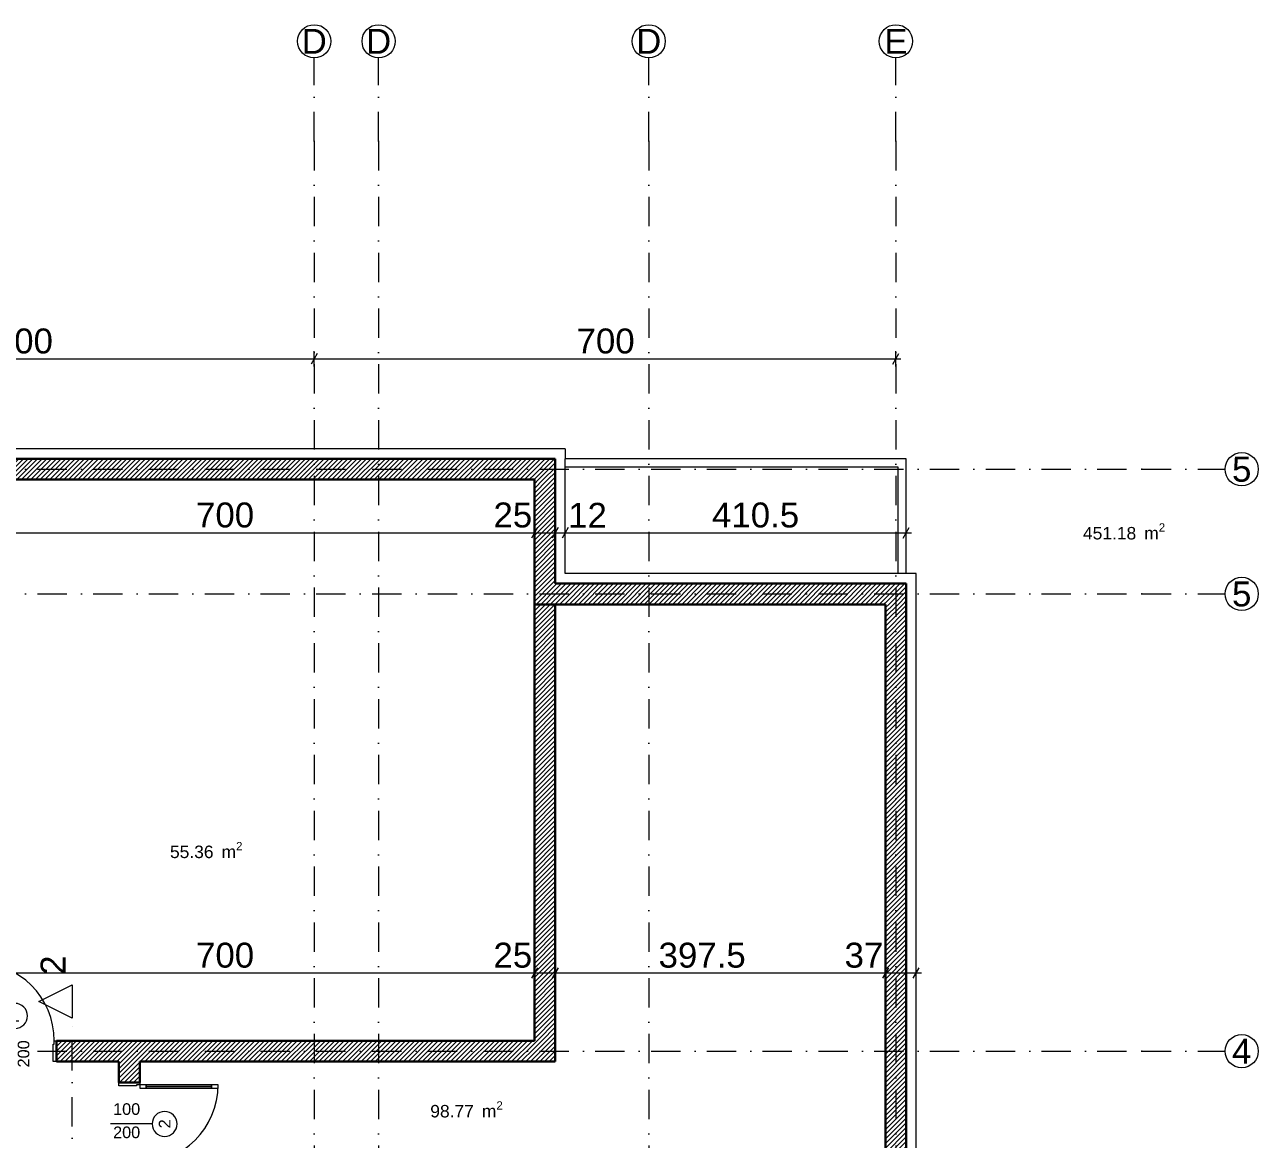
# Model space of a CAD drawing. Header units: centimetres. Extents: x -2083 to 1540, y -695 to 1912.
# Drawn here: x 56 to 1540, y 571 to 1912 of the extents above; entities that cross this region are included whole.
import ezdxf
from ezdxf.enums import TextEntityAlignment as Align

# ---------------------------------------------------------------- set-up
doc = ezdxf.new("R2010")
doc.units = ezdxf.units.CM
doc.header["$MEASUREMENT"] = 0
doc.linetypes.add('Dot & Dashed', pattern=[67.027776, 35.277777, -17.638888, 0, -14.111111])
for name, color, linetype in [('2D Drafting - General', 7, 'Continuous'), ('Archicad Door Markers', 7, 'Continuous'), ('Archicad Doors', 7, 'Continuous'), ('Archicad Zone Stamps', 7, 'Continuous'), ('fill', 7, 'Continuous'), ('оси', 7, 'Continuous'), ('площи', 7, 'Continuous'), ('размери', 7, 'Continuous'), ('разрези', 7, 'Continuous'), ('стени', 7, 'Continuous')]:
    doc.layers.add(name, color=color, linetype=linetype)
doc.styles.add('GENERATED_STYLE_1', font='arial.ttf')
doc.dimstyles.new('GENERATED_STYLE__1', dxfattribs={"dimtxt": 15, "dimasz": 9.5, "dimexe": 0.18, "dimexo": 0.0625, "dimgap": 0, "dimtad": 1, "dimzin": 0, "dimdsep": 46, "dimtxsty": 'GENERATED_STYLE_1', "dimblk": 'ARROWHEAD_2', "dimblk1": 'ARROWHEAD_2', "dimblk2": 'ARROWHEAD_2', "dimcen": 0.09, "dimse1": 1, "dimse2": 1, "dimclrd": 151, "dimclre": 151, "dimclrt": 7, "dimazin": 0, "dimtfac": 1, "dimtdec": 4, "dimtmove": 0, "dimatfit": 3, "dimfxl": 0, "dimtolj": 1, "dimtzin": 0, "dimarcsym": 0})
doc.dimstyles.new('GENERATED_STYLE__4', dxfattribs={"dimtxt": 30, "dimasz": 9.5, "dimexe": 0.18, "dimexo": 0.0625, "dimgap": 0, "dimtad": 1, "dimtih": 1, "dimtoh": 1, "dimzin": 0, "dimdsep": 46, "dimtxsty": 'GENERATED_STYLE_1', "dimblk": 'ARROWHEAD_2', "dimblk1": 'ARROWHEAD_2', "dimblk2": 'ARROWHEAD_2', "dimcen": 0.09, "dimse1": 1, "dimse2": 1, "dimclrd": 151, "dimclre": 151, "dimclrt": 7, "dimazin": 0, "dimtfac": 1, "dimtdec": 4, "dimtmove": 0, "dimatfit": 3, "dimfxl": 0, "dimtolj": 1, "dimtzin": 0, "dimarcsym": 0})
pattern_1 = [(45, (0, 0), (-2.828427, 2.828427), [])]

# ---------------------------------------------------------------- blocks, each defined once
blk = doc.blocks.new('квадратура_3_1', base_point=(1378.7, 1303.7))
at = {"layer": 'Archicad Zone Stamps', "color": 150, "lineweight": 13, "insert": (1378.7, 1311.8), "char_height": 15, "attachment_point": 2, "style": 'GENERATED_STYLE_1'}
blk.add_mtext('\\A1;{\\pqc;\\pt0,50;\\fArial|b0|i0|c204|p0;\\W1.000000;451.18\\fArial|b0|i0|c204|p0;\\W1.000000;\\A1{\\H.66x;\\S^  ;}\\fArial|b0|i0|c204|p0;\\W1.000000; m\\fArial|b0|i0|c204|p0;\\W1.000000;\\A1{\\H.66x;\\S2^  ;}}', dxfattribs=at)
blk = doc.blocks.new('квадратура_4_4', base_point=(274.3, 920.4))
at = {"layer": 'Archicad Zone Stamps', "color": 150, "lineweight": 13, "insert": (274.3, 928.5), "char_height": 15, "attachment_point": 2, "style": 'GENERATED_STYLE_1'}
blk.add_mtext('\\A1;{\\pqc;\\pt0,50;\\fArial|b0|i0|c204|p0;\\W1.000000;55.36\\fArial|b0|i0|c204|p0;\\W1.000000;\\A1{\\H.66x;\\S^  ;}\\fArial|b0|i0|c204|p0;\\W1.000000; m\\fArial|b0|i0|c204|p0;\\W1.000000;\\A1{\\H.66x;\\S2^  ;}}', dxfattribs=at)
blk = doc.blocks.new('квадратура_5_5', base_point=(587.5, 608.3))
at = {"layer": 'Archicad Zone Stamps', "color": 150, "lineweight": 13, "insert": (587.5, 616.5), "char_height": 15, "attachment_point": 2, "style": 'GENERATED_STYLE_1'}
blk.add_mtext('\\A1;{\\pqc;\\pt0,50;\\fArial|b0|i0|c204|p0;\\W1.000000;98.77\\fArial|b0|i0|c204|p0;\\W1.000000;\\A1{\\H.66x;\\S^  ;}\\fArial|b0|i0|c204|p0;\\W1.000000; m\\fArial|b0|i0|c204|p0;\\W1.000000;\\A1{\\H.66x;\\S2^  ;}}', dxfattribs=at)
blk = doc.blocks.new('D Marker 27[8]', base_point=(44.2, 689.3))
at = {"layer": 'Archicad Door Markers', "color": 7, "linetype": 'Continuous', "lineweight": 5}
blk.add_line((44.2, 704.3), (44.2, 654.3), dxfattribs=at)
at = {"layer": 'Archicad Door Markers', "color": 7, "linetype": 'Continuous', "lineweight": 5, "flags": 128}
blk.add_lwpolyline([(59.2, 719.3, 1), (29.2, 719.3, 1)], format="xyb", close=True, dxfattribs=at)
at = {"layer": 'Archicad Door Markers', "color": 7, "lineweight": 5, "insert": (38.9, 712.3), "char_height": 14, "attachment_point": 7, "style": 'GENERATED_STYLE_1'}
blk.add_mtext('\\A1;{\\pql;\\pt0;\\fArial|b0|i0|c204|p0;\\W1.000000;1\\fArial|b0|i0|c204|p0;\\W1.000000;\\fArial|b0|i0|c204|p0;\\W1.000000;\\fArial|b0|i0|c204|p0;\\W1.000000;}', dxfattribs=at)
at = {"layer": 'Archicad Door Markers', "color": 7, "lineweight": 5, "char_height": 14, "attachment_point": 7, "rotation": 90, "style": 'GENERATED_STYLE_1'}
for s, insert in [('\\A1;{\\pql;\\pt0;\\fArial|b0|i0|c204|p0;\\W1.000000;100\\fArial|b0|i0|c204|p0;\\W1.000000;\\A1{\\H.66x;\\S^  ;}\\fArial|b0|i0|c204|p0;\\W1.000000;\\fArial|b0|i0|c204|p0;\\W1.000000;}', (37.5, 657.3)), ('\\A1;{\\pql;\\pt0;\\fArial|b0|i0|c204|p0;\\W1.000000;200\\fArial|b0|i0|c204|p0;\\W1.000000;\\A1{\\H.66x;\\S^  ;}\\fArial|b0|i0|c204|p0;\\W1.000000;\\fArial|b0|i0|c204|p0;\\W1.000000;}', (65.5, 657.3))]:
    blk.add_mtext(s, dxfattribs=dict(at, insert=insert))
blk = doc.blocks.new('Door 27[8]')
at = {"layer": 'Archicad Doors', "color": 30, "linetype": 'Continuous', "lineweight": 5}
for p, q in [((-3, 783.7), (-3, 775.7)), ((1, 783.7), (-3, 783.7)), ((-3, 775.7), (1, 775.7)), ((-1, 775.7), (-1, 697.3)), ((1, 775.7), (1, 783.7)), ((-5.8, 664.3), (-5.8, 689.3)), ((-5.8, 689.3), (-3, 689.3)), ((1, 697.3), (-3, 697.3)), ((-3, 697.3), (-3, 689.3)), ((-3, 689.3), (-3, 685.3)), ((-3, 689.3), (1, 689.3)), ((-3, 685.3), (-1.8, 685.3)), ((-1.8, 685.3), (-1.8, 664.3)), ((1, 689.3), (1, 697.3)), ((90.2, 664.3), (90.2, 685.3)), ((90.2, 685.3), (91.4, 685.3)), ((91.4, 685.3), (91.4, 689.3)), ((91.4, 689.3), (94.2, 689.3)), ((94.2, 689.3), (94.2, 664.3)), ((-1.8, 664.3), (-5.8, 664.3)), ((94.2, 664.3), (90.2, 664.3))]:
    blk.add_line(p, q, dxfattribs=at)
at = {"layer": 'Archicad Doors', "color": 7, "linetype": 'Continuous', "lineweight": 30}
for p, q in [((-5.8, 664.3), (-5.8, 689.3)), ((-5.8, 664.3), (-5.8, 689.3)), ((94.2, 664.3), (94.2, 689.3)), ((94.2, 664.3), (94.2, 689.3))]:
    blk.add_line(p, q, dxfattribs=at)
at = {"layer": 'Archicad Doors', "color": 30, "linetype": 'Continuous', "lineweight": 5, "flags": 128}
for points in [[(-3, 775.7), (-3, 697.3), (-1, 697.3), (-1, 775.7)], [(-1, 775.7), (-1, 697.3), (1, 697.3), (1, 775.7)]]:
    blk.add_lwpolyline(points, close=True, dxfattribs=at)
at = {"layer": 'Archicad Doors', "color": 7, "linetype": 'Continuous', "lineweight": 5}
blk.add_arc((-3, 689.3), 94.4, 0, 90, dxfattribs=at)
at = {"layer": 'Archicad Door Markers', "color": 7, "lineweight": 5}
blk.add_blockref('D Marker 27[8]', (44.2, 689.3), dxfattribs=at)
blk = doc.blocks.new('D Marker 27[10]', base_point=(194.2, 589.3))
at = {"layer": 'Archicad Door Markers', "color": 7, "linetype": 'Continuous', "lineweight": 5}
blk.add_line((209.2, 589.3), (159.2, 589.3), dxfattribs=at)
at = {"layer": 'Archicad Door Markers', "color": 7, "linetype": 'Continuous', "lineweight": 5, "flags": 128}
blk.add_lwpolyline([(224.2, 574.3, 1), (224.2, 604.3, 1)], format="xyb", close=True, dxfattribs=at)
at = {"layer": 'Archicad Door Markers', "color": 7, "lineweight": 5, "char_height": 14, "attachment_point": 7, "style": 'GENERATED_STYLE_1'}
for s, insert in [('\\A1;{\\pql;\\pt0;\\fArial|b0|i0|c204|p0;\\W1.000000;100\\fArial|b0|i0|c204|p0;\\W1.000000;\\A1{\\H.66x;\\S^  ;}\\fArial|b0|i0|c204|p0;\\W1.000000;\\fArial|b0|i0|c204|p0;\\W1.000000;}', (162.2, 596.1)), ('\\A1;{\\pql;\\pt0;\\fArial|b0|i0|c204|p0;\\W1.000000;200\\fArial|b0|i0|c204|p0;\\W1.000000;\\A1{\\H.66x;\\S^  ;}\\fArial|b0|i0|c204|p0;\\W1.000000;\\fArial|b0|i0|c204|p0;\\W1.000000;}', (162.2, 568.1))]:
    blk.add_mtext(s, dxfattribs=dict(at, insert=insert))
at = {"layer": 'Archicad Door Markers', "color": 7, "lineweight": 5, "insert": (231.2, 584), "char_height": 14, "attachment_point": 7, "rotation": 90, "style": 'GENERATED_STYLE_1'}
blk.add_mtext('\\A1;{\\pql;\\pt0;\\fArial|b0|i0|c204|p0;\\W1.000000;2\\fArial|b0|i0|c204|p0;\\W1.000000;\\fArial|b0|i0|c204|p0;\\W1.000000;\\fArial|b0|i0|c204|p0;\\W1.000000;}', dxfattribs=at)
blk = doc.blocks.new('Door 27[10]')
at = {"layer": 'Archicad Doors', "color": 30, "linetype": 'Continuous', "lineweight": 5}
for p, q in [((169.2, 639.3), (194.2, 639.3)), ((169.2, 635.3), (169.2, 639.3)), ((194.2, 639.3), (194.2, 636.5)), ((190.2, 635.3), (169.2, 635.3)), ((194.2, 636.5), (190.2, 636.5)), ((190.2, 636.5), (190.2, 635.3)), ((202.2, 636.5), (194.2, 636.5)), ((194.2, 636.5), (194.2, 632.5)), ((194.2, 632.5), (202.2, 632.5)), ((202.2, 632.5), (202.2, 636.5)), ((280.6, 634.5), (202.2, 634.5)), ((288.6, 636.5), (280.6, 636.5)), ((280.6, 636.5), (280.6, 632.5)), ((280.6, 632.5), (288.6, 632.5)), ((288.6, 632.5), (288.6, 636.5)), ((169.2, 543.3), (190.2, 543.3)), ((169.2, 539.3), (169.2, 543.3)), ((194.2, 539.3), (169.2, 539.3)), ((190.2, 543.3), (190.2, 542.1)), ((190.2, 542.1), (194.2, 542.1)), ((194.2, 542.1), (194.2, 539.3))]:
    blk.add_line(p, q, dxfattribs=at)
at = {"layer": 'Archicad Doors', "color": 7, "linetype": 'Continuous', "lineweight": 30}
for p, q in [((169.2, 639.3), (194.2, 639.3)), ((169.2, 639.3), (194.2, 639.3)), ((169.2, 539.3), (194.2, 539.3)), ((169.2, 539.3), (194.2, 539.3))]:
    blk.add_line(p, q, dxfattribs=at)
at = {"layer": 'Archicad Doors', "color": 30, "linetype": 'Continuous', "lineweight": 5, "flags": 128}
for points in [[(280.6, 636.5), (202.2, 636.5), (202.2, 634.5), (280.6, 634.5)], [(280.6, 634.5), (202.2, 634.5), (202.2, 632.5), (280.6, 632.5)]]:
    blk.add_lwpolyline(points, close=True, dxfattribs=at)
at = {"layer": 'Archicad Doors', "color": 7, "linetype": 'Continuous', "lineweight": 5}
blk.add_arc((194.2, 636.5), 94.4, 270, 0, dxfattribs=at)
at = {"layer": 'Archicad Door Markers', "color": 7, "lineweight": 5}
blk.add_blockref('D Marker 27[10]', (194.2, 589.3), dxfattribs=at)
blk = doc.blocks.new('Standard grid marker[13]', base_point=(481.7, 1871.6))
at = {"layer": 'оси', "color": 102, "linetype": 'Dot & Dashed', "lineweight": 15}
for p, q in [((481.7, 1771.6), (481.7, 1871.6)), ((481.7, 1771.6), (481.7, -447.8)), ((481.7, -447.8), (481.7, -547.8))]:
    blk.add_line(p, q, dxfattribs=at)
at = {"layer": 'оси', "color": 7, "linetype": 'Continuous', "lineweight": 5}
for centre in [(481.7, 1891.6), (481.7, -567.8)]:
    blk.add_circle(centre, 20, dxfattribs=at)
at = {"layer": 'оси', "color": 102, "linetype": 'Dot & Dashed', "lineweight": 15}
for p in [(481.7, 1771.6), (481.7, 1771.6), (481.7, -447.8), (481.7, -447.8)]:
    blk.add_point(p, dxfattribs=at)
at = {"layer": 'оси', "color": 7, "lineweight": 30, "style": 'GENERATED_STYLE_1'}
for tag, p in [('AC_MarkerText_1_0', (481.7, 1906.6)), ('AC_MarkerText_1_1', (481.7, -552.8))]:
    blk.add_attdef(tag, text='', height=30, rotation=360, dxfattribs=at).set_placement(p, align=Align.TOP_CENTER)
blk = doc.blocks.new('Standard grid marker[14]', base_point=(1104.2, 1871.6))
at = {"layer": 'оси', "color": 102, "linetype": 'Dot & Dashed', "lineweight": 15}
for p, q in [((1104.2, 1771.6), (1104.2, 1871.6)), ((1104.2, 1771.6), (1104.2, -447.8)), ((1104.2, -447.8), (1104.2, -547.8))]:
    blk.add_line(p, q, dxfattribs=at)
at = {"layer": 'оси', "color": 7, "linetype": 'Continuous', "lineweight": 5}
for centre in [(1104.2, 1891.6), (1104.2, -567.8)]:
    blk.add_circle(centre, 20, dxfattribs=at)
at = {"layer": 'оси', "color": 102, "linetype": 'Dot & Dashed', "lineweight": 15}
for p in [(1104.2, 1771.6), (1104.2, 1771.6), (1104.2, -447.8), (1104.2, -447.8)]:
    blk.add_point(p, dxfattribs=at)
at = {"layer": 'оси', "color": 7, "lineweight": 30, "style": 'GENERATED_STYLE_1'}
for tag, p in [('AC_MarkerText_1_0', (1104.2, 1906.6)), ('AC_MarkerText_1_1', (1104.2, -552.8))]:
    blk.add_attdef(tag, text='', height=30, rotation=360, dxfattribs=at).set_placement(p, align=Align.TOP_CENTER)
blk = doc.blocks.new('Standard grid marker[16]', base_point=(-2042.7, 1376.8))
at = {"layer": 'оси', "color": 102, "linetype": 'Dot & Dashed', "lineweight": 15}
for p, q in [((-1942.7, 1376.8), (1400.3, 1376.8)), ((1400.3, 1376.8), (1500.3, 1376.8))]:
    blk.add_line(p, q, dxfattribs=at)
at = {"layer": 'оси', "color": 7, "linetype": 'Continuous', "lineweight": 5}
blk.add_circle((1520.3, 1376.8), 20, dxfattribs=at)
at = {"layer": 'оси', "color": 102, "linetype": 'Dot & Dashed', "lineweight": 15}
blk.add_point((1400.3, 1376.8), dxfattribs=at)
blk.add_point((1400.3, 1376.8), dxfattribs=at)
at = {"layer": 'оси', "color": 7, "lineweight": 30, "style": 'GENERATED_STYLE_1'}
for tag, p in [('AC_MarkerText_1_0', (-2062.7, 1391.8)), ('AC_MarkerText_1_1', (1520.3, 1391.8))]:
    blk.add_attdef(tag, text='', height=30, dxfattribs=at).set_placement(p, align=Align.TOP_CENTER)
blk = doc.blocks.new('Standard grid marker[17]', base_point=(-2042.7, 676.8))
at = {"layer": 'оси', "color": 102, "linetype": 'Dot & Dashed', "lineweight": 15}
for p, q in [((-1942.7, 676.8), (1400.3, 676.8)), ((1400.3, 676.8), (1500.3, 676.8))]:
    blk.add_line(p, q, dxfattribs=at)
at = {"layer": 'оси', "color": 7, "linetype": 'Continuous', "lineweight": 5}
blk.add_circle((1520.3, 676.8), 20, dxfattribs=at)
at = {"layer": 'оси', "color": 102, "linetype": 'Dot & Dashed', "lineweight": 15}
blk.add_point((1400.3, 676.8), dxfattribs=at)
blk.add_point((1400.3, 676.8), dxfattribs=at)
at = {"layer": 'оси', "color": 7, "lineweight": 30, "style": 'GENERATED_STYLE_1'}
for tag, p in [('AC_MarkerText_1_0', (-2062.7, 691.8)), ('AC_MarkerText_1_1', (1520.3, 691.8))]:
    blk.add_attdef(tag, text='', height=30, dxfattribs=at).set_placement(p, align=Align.TOP_CENTER)
blk = doc.blocks.new('Standard grid marker[19]', base_point=(-2042.7, 1226.8))
at = {"layer": 'оси', "color": 102, "linetype": 'Dot & Dashed', "lineweight": 15}
for p, q in [((-1942.7, 1226.8), (1400.3, 1226.8)), ((1400.3, 1226.8), (1500.3, 1226.8))]:
    blk.add_line(p, q, dxfattribs=at)
at = {"layer": 'оси', "color": 7, "linetype": 'Continuous', "lineweight": 5}
blk.add_circle((1520.3, 1226.8), 20, dxfattribs=at)
at = {"layer": 'оси', "color": 102, "linetype": 'Dot & Dashed', "lineweight": 15}
blk.add_point((1400.3, 1226.8), dxfattribs=at)
blk.add_point((1400.3, 1226.8), dxfattribs=at)
at = {"layer": 'оси', "color": 7, "lineweight": 30, "style": 'GENERATED_STYLE_1'}
for tag, p in [('AC_MarkerText_1_0', (-2062.7, 1241.8)), ('AC_MarkerText_1_1', (1520.3, 1241.8))]:
    blk.add_attdef(tag, text='', height=30, dxfattribs=at).set_placement(p, align=Align.TOP_CENTER)
blk = doc.blocks.new('Standard grid marker[23]', base_point=(404.2, 1871.6))
at = {"layer": 'оси', "color": 102, "linetype": 'Dot & Dashed', "lineweight": 15}
for p, q in [((404.2, 1771.6), (404.2, 1871.6)), ((404.2, 1771.6), (404.2, -447.8)), ((404.2, -447.8), (404.2, -547.8))]:
    blk.add_line(p, q, dxfattribs=at)
at = {"layer": 'оси', "color": 7, "linetype": 'Continuous', "lineweight": 5}
for centre in [(404.2, 1891.6), (404.2, -567.8)]:
    blk.add_circle(centre, 20, dxfattribs=at)
at = {"layer": 'оси', "color": 102, "linetype": 'Dot & Dashed', "lineweight": 15}
for p in [(404.2, 1771.6), (404.2, 1771.6), (404.2, -447.8), (404.2, -447.8)]:
    blk.add_point(p, dxfattribs=at)
at = {"layer": 'оси', "color": 7, "lineweight": 30, "style": 'GENERATED_STYLE_1'}
for tag, p in [('AC_MarkerText_1_0', (404.2, 1906.6)), ('AC_MarkerText_1_1', (404.2, -552.8))]:
    blk.add_attdef(tag, text='', height=30, rotation=360, dxfattribs=at).set_placement(p, align=Align.TOP_CENTER)
blk = doc.blocks.new('Standard grid marker[26]', base_point=(806.7, 1871.6))
at = {"layer": 'оси', "color": 102, "linetype": 'Dot & Dashed', "lineweight": 15}
for p, q in [((806.7, 1771.6), (806.7, 1871.6)), ((806.7, 1771.6), (806.7, -447.8)), ((806.7, -447.8), (806.7, -547.8))]:
    blk.add_line(p, q, dxfattribs=at)
at = {"layer": 'оси', "color": 7, "linetype": 'Continuous', "lineweight": 5}
for centre in [(806.7, 1891.6), (806.7, -567.8)]:
    blk.add_circle(centre, 20, dxfattribs=at)
at = {"layer": 'оси', "color": 102, "linetype": 'Dot & Dashed', "lineweight": 15}
for p in [(806.7, 1771.6), (806.7, 1771.6), (806.7, -447.8), (806.7, -447.8)]:
    blk.add_point(p, dxfattribs=at)
at = {"layer": 'оси', "color": 7, "lineweight": 30, "style": 'GENERATED_STYLE_1'}
for tag, p in [('AC_MarkerText_1_0', (806.7, 1906.6)), ('AC_MarkerText_1_1', (806.7, -552.8))]:
    blk.add_attdef(tag, text='', height=30, rotation=360, dxfattribs=at).set_placement(p, align=Align.TOP_CENTER)
blk = doc.blocks.new('*D64')
at = {"layer": 'размери', "color": 161, "linetype": 'Continuous', "lineweight": 13}
for p, q in [((-390.3, 1367.9), (-377.8, 1360.7)), ((-390.3, 1149.7), (-377.8, 1142.5))]:
    blk.add_line(p, q, dxfattribs=at)
at = {"layer": 'размери', "color": 151, "linetype": 'Continuous', "lineweight": 13}
for p, q in [((-374.7, 1364.3), (-393.4, 1364.3)), ((-384, 1146.1), (-384, 1364.3)), ((-374.7, 1146.1), (-393.4, 1146.1))]:
    blk.add_line(p, q, dxfattribs=at)
at = {"layer": 'размери', "color": 7, "lineweight": 30, "insert": (-387, 1223.8), "char_height": 15, "attachment_point": 7, "rotation": 90, "style": 'GENERATED_STYLE_1'}
blk.add_mtext('\\A1;{\\pql;\\fArial|b0|i0|c204|p0;\\W1.000000;218.24}', dxfattribs=at)
blk = doc.blocks.new('ARROWHEAD_2')
at = {"color": 0, "linetype": 'Continuous', "lineweight": 0}
for p, q in [((0, 0), (-1, 0)), ((-0.38, -0.66), (0.38, 0.66))]:
    blk.add_line(p, q, dxfattribs=at)
blk = doc.blocks.new('*D65')
at = {"layer": 'размери', "color": 151, "linetype": 'Continuous', "lineweight": 13}
for p, q in [((-374.7, 1401.3), (-393.4, 1401.3)), ((-384, 1401.3), (-384, 1407.4)), ((-384, 1364.3), (-384, 1401.3)), ((-374.7, 1364.3), (-393.4, 1364.3))]:
    blk.add_line(p, q, dxfattribs=at)
at = {"layer": 'размери', "color": 161, "linetype": 'Continuous', "lineweight": 13}
for p, q in [((-377.8, 1397.7), (-390.3, 1404.9)), ((-390.3, 1367.9), (-377.8, 1360.7))]:
    blk.add_line(p, q, dxfattribs=at)
at = {"layer": 'размери', "color": 7, "lineweight": 30, "insert": (-387, 1371.4), "char_height": 15, "attachment_point": 7, "rotation": 90, "style": 'GENERATED_STYLE_1'}
blk.add_mtext('\\A1;{\\pql;\\fArial|b0|i0|c204|p0;\\W1.000000;37}', dxfattribs=at)
blk = doc.blocks.new('*D72')
at = {"layer": 'размери', "color": 161, "linetype": 'Continuous', "lineweight": 13}
for p, q in [((-52.2, 777.2), (-59.4, 764.7)), ((-27.2, 777.2), (-34.4, 764.7))]:
    blk.add_line(p, q, dxfattribs=at)
at = {"layer": 'размери', "color": 151, "linetype": 'Continuous', "lineweight": 13}
for p, q in [((-30.8, 761.6), (-30.8, 780.3)), ((-55.8, 770.9), (-30.8, 770.9)), ((-30.8, 770.9), (669.2, 770.9))]:
    blk.add_line(p, q, dxfattribs=at)
blk = doc.blocks.new('*D73')
at = {"layer": 'размери', "color": 161, "linetype": 'Continuous', "lineweight": 13}
for p, q in [((-27.2, 777.2), (-34.4, 764.7)), ((672.8, 777.2), (665.6, 764.7))]:
    blk.add_line(p, q, dxfattribs=at)
at = {"layer": 'размери', "color": 151, "linetype": 'Continuous', "lineweight": 13}
for p, q in [((669.2, 761.6), (669.2, 780.3)), ((-30.8, 770.9), (669.2, 770.9))]:
    blk.add_line(p, q, dxfattribs=at)
at = {"layer": 'размери', "color": 7, "lineweight": 30, "char_height": 30, "attachment_point": 7, "style": 'GENERATED_STYLE_1'}
for s, insert in [('\\A1;{\\pql;\\fArial|b0|i0|c204|p0;\\W1.000000;700}', (262, 776.9)), ('\\A1;{\\pql;\\fArial|b0|i0|c204|p0;\\W1.000000;25}', (619.9, 776.9))]:
    blk.add_mtext(s, dxfattribs=dict(at, insert=insert))
blk = doc.blocks.new('*D74')
at = {"layer": 'размери', "color": 161, "linetype": 'Continuous', "lineweight": 13}
for p, q in [((672.8, 777.2), (665.6, 764.7)), ((697.8, 777.2), (690.6, 764.7))]:
    blk.add_line(p, q, dxfattribs=at)
at = {"layer": 'размери', "color": 151, "linetype": 'Continuous', "lineweight": 13}
for p, q in [((669.2, 761.6), (669.2, 780.3)), ((694.2, 761.6), (694.2, 780.3)), ((669.2, 770.9), (694.2, 770.9))]:
    blk.add_line(p, q, dxfattribs=at)
blk = doc.blocks.new('*D75')
at = {"layer": 'размери', "color": 161, "linetype": 'Continuous', "lineweight": 13}
for p, q in [((697.8, 777.2), (690.6, 764.7)), ((1095.3, 777.2), (1088.1, 764.7))]:
    blk.add_line(p, q, dxfattribs=at)
at = {"layer": 'размери', "color": 151, "linetype": 'Continuous', "lineweight": 13}
for p, q in [((694.2, 761.6), (694.2, 780.3)), ((1091.7, 761.6), (1091.7, 780.3)), ((694.2, 770.9), (1091.7, 770.9))]:
    blk.add_line(p, q, dxfattribs=at)
at = {"layer": 'размери', "color": 7, "lineweight": 30, "char_height": 30, "attachment_point": 7, "style": 'GENERATED_STYLE_1'}
for s, insert in [('\\A1;{\\pql;\\fArial|b0|i0|c204|p0;\\W1.000000;397.5}', (818.6, 776.9)), ('\\A1;{\\pql;\\fArial|b0|i0|c204|p0;\\W1.000000;37}', (1042.4, 776.9))]:
    blk.add_mtext(s, dxfattribs=dict(at, insert=insert))
blk = doc.blocks.new('*D76')
at = {"layer": 'размери', "color": 161, "linetype": 'Continuous', "lineweight": 13}
for p, q in [((1095.3, 777.2), (1088.1, 764.7)), ((1125.1, 764.7), (1132.3, 777.2))]:
    blk.add_line(p, q, dxfattribs=at)
at = {"layer": 'размери', "color": 151, "linetype": 'Continuous', "lineweight": 13}
for p, q in [((1091.7, 761.6), (1091.7, 780.3)), ((1128.7, 761.6), (1128.7, 780.3)), ((1091.7, 770.9), (1128.7, 770.9)), ((1128.7, 770.9), (1134.8, 770.9))]:
    blk.add_line(p, q, dxfattribs=at)
blk = doc.blocks.new('*D85')
at = {"layer": 'размери', "color": 161, "linetype": 'Continuous', "lineweight": 13}
for p, q in [((-27.2, 1306.6), (-34.4, 1294.1)), ((672.8, 1306.6), (665.6, 1294.1))]:
    blk.add_line(p, q, dxfattribs=at)
at = {"layer": 'размери', "color": 151, "linetype": 'Continuous', "lineweight": 13}
for p, q in [((-30.8, 1291), (-30.8, 1309.8)), ((669.2, 1291), (669.2, 1309.8)), ((-67.8, 1300.4), (-30.8, 1300.4)), ((-30.8, 1300.4), (669.2, 1300.4))]:
    blk.add_line(p, q, dxfattribs=at)
at = {"layer": 'размери', "color": 7, "lineweight": 30, "char_height": 30, "attachment_point": 7, "style": 'GENERATED_STYLE_1'}
for s, insert in [('\\A1;{\\pql;\\fArial|b0|i0|c204|p0;\\W1.000000;700}', (262, 1306.4)), ('\\A1;{\\pql;\\fArial|b0|i0|c204|p0;\\W1.000000;25}', (619.9, 1306.4))]:
    blk.add_mtext(s, dxfattribs=dict(at, insert=insert))
blk = doc.blocks.new('*D86')
at = {"layer": 'размери', "color": 161, "linetype": 'Continuous', "lineweight": 13}
blk.add_line((672.8, 1306.6), (665.6, 1294.1), dxfattribs=at)
at = {"layer": 'размери', "color": 151, "linetype": 'Continuous', "lineweight": 13}
blk.add_line((669.2, 1291), (669.2, 1309.8), dxfattribs=at)
blk = doc.blocks.new('*D87')
at = {"layer": 'размери', "color": 161, "linetype": 'Continuous', "lineweight": 13}
for p, q in [((672.8, 1306.6), (665.6, 1294.1)), ((697.8, 1306.6), (690.6, 1294.1))]:
    blk.add_line(p, q, dxfattribs=at)
at = {"layer": 'размери', "color": 151, "linetype": 'Continuous', "lineweight": 13}
for p, q in [((669.2, 1291), (669.2, 1309.8)), ((694.2, 1291), (694.2, 1309.8)), ((669.2, 1300.4), (694.2, 1300.4))]:
    blk.add_line(p, q, dxfattribs=at)
blk = doc.blocks.new('*D88')
at = {"layer": 'размери', "color": 161, "linetype": 'Continuous', "lineweight": 13}
for p, q in [((697.8, 1306.6), (690.6, 1294.1)), ((709.8, 1306.6), (702.6, 1294.1))]:
    blk.add_line(p, q, dxfattribs=at)
at = {"layer": 'размери', "color": 151, "linetype": 'Continuous', "lineweight": 13}
for p, q in [((694.2, 1291), (694.2, 1309.8)), ((694.2, 1300.4), (706.2, 1300.4))]:
    blk.add_line(p, q, dxfattribs=at)
blk = doc.blocks.new('*D89')
at = {"layer": 'размери', "color": 161, "linetype": 'Continuous', "lineweight": 13}
for p, q in [((709.8, 1306.6), (702.6, 1294.1)), ((1113.1, 1294.1), (1120.3, 1306.6))]:
    blk.add_line(p, q, dxfattribs=at)
at = {"layer": 'размери', "color": 151, "linetype": 'Continuous', "lineweight": 13}
for p, q in [((706.2, 1291), (706.2, 1309.8)), ((1116.7, 1291), (1116.7, 1309.8)), ((694.2, 1300.4), (706.2, 1300.4)), ((706.2, 1300.4), (1116.7, 1300.4)), ((1116.7, 1300.4), (1122.8, 1300.4))]:
    blk.add_line(p, q, dxfattribs=at)
at = {"layer": 'размери', "color": 7, "lineweight": 30, "char_height": 30, "attachment_point": 7, "style": 'GENERATED_STYLE_1'}
for s, insert in [('\\A1;{\\pql;\\fArial|b0|i0|c204|p0;\\W1.000000;12}', (709.8, 1306.4)), ('\\A1;{\\pql;\\fArial|b0|i0|c204|p0;\\W1.000000;410.5}', (882.9, 1306.4))]:
    blk.add_mtext(s, dxfattribs=dict(at, insert=insert))
blk = doc.blocks.new('*D95')
at = {"layer": 'размери', "color": 161, "linetype": 'Continuous', "lineweight": 13}
for p, q in [((-292.2, 1515.9), (-299.4, 1503.4)), ((407.8, 1515.9), (400.6, 1503.4))]:
    blk.add_line(p, q, dxfattribs=at)
at = {"layer": 'размери', "color": 151, "linetype": 'Continuous', "lineweight": 13}
for p, q in [((-295.8, 1500.3), (-295.8, 1519)), ((404.2, 1500.3), (404.2, 1519)), ((-995.8, 1509.7), (-295.8, 1509.7)), ((-295.8, 1509.7), (404.2, 1509.7))]:
    blk.add_line(p, q, dxfattribs=at)
at = {"layer": 'размери', "color": 7, "lineweight": 30, "insert": (19.9, 1515.7), "char_height": 30, "attachment_point": 7, "style": 'GENERATED_STYLE_1'}
blk.add_mtext('\\A1;{\\pql;\\fArial|b0|i0|c204|p0;\\W1.000000;700}', dxfattribs=at)
blk = doc.blocks.new('*D96')
at = {"layer": 'размери', "color": 161, "linetype": 'Continuous', "lineweight": 13}
for p, q in [((407.8, 1515.9), (400.6, 1503.4)), ((1100.6, 1503.4), (1107.8, 1515.9))]:
    blk.add_line(p, q, dxfattribs=at)
at = {"layer": 'размери', "color": 151, "linetype": 'Continuous', "lineweight": 13}
for p, q in [((404.2, 1500.3), (404.2, 1519)), ((1104.2, 1500.3), (1104.2, 1519)), ((404.2, 1509.7), (1104.2, 1509.7)), ((1104.2, 1509.7), (1110.3, 1509.7))]:
    blk.add_line(p, q, dxfattribs=at)
at = {"layer": 'размери', "color": 7, "lineweight": 30, "insert": (719.9, 1515.7), "char_height": 30, "attachment_point": 7, "style": 'GENERATED_STYLE_1'}
blk.add_mtext('\\A1;{\\pql;\\fArial|b0|i0|c204|p0;\\W1.000000;700}', dxfattribs=at)

msp = doc.modelspace()

# ---------------------------------------------------------------- hatches: boundary and pattern name
at = {"layer": 'fill', "linetype": 'Continuous', "lineweight": 13}
h = msp.add_hatch(dxfattribs=at)
h.set_pattern_fill('Common_Brick', color=253, style=0, pattern_type=2)
h.set_pattern_definition(pattern_1)
h.paths.add_polyline_path([(-30.772, 1364.333), (669.228, 1364.333), (669.228, 1389.333), (-30.772, 1389.333)])
h = msp.add_hatch(dxfattribs=at)
h.set_pattern_fill('Common_Brick', color=253, style=0, pattern_type=2)
h.set_pattern_definition(pattern_1)
h.paths.add_polyline_path([(669.228, 1364.333), (694.228, 1364.333), (694.228, 1389.333)])
h = msp.add_hatch(dxfattribs=at)
h.set_pattern_fill('Common_Brick', color=253, style=0, pattern_type=2)
h.set_pattern_definition(pattern_1)
h.paths.add_polyline_path([(669.228, 1364.333), (694.228, 1389.333), (669.228, 1389.333)])
h = msp.add_hatch(dxfattribs=at)
h.set_pattern_fill('Common_Brick', color=253, style=0, pattern_type=2)
h.set_pattern_definition(pattern_1)
h.paths.add_polyline_path([(669.228, 1364.333), (669.228, 1239.333), (694.228, 1239.333), (694.228, 1364.333)])
h = msp.add_hatch(dxfattribs=at)
h.set_pattern_fill('Common_Brick', color=253, style=0, pattern_type=2)
h.set_pattern_definition(pattern_1)
h.paths.add_polyline_path([(694.228, 1239.333), (669.228, 1239.333), (669.228, 1214.333)])
h = msp.add_hatch(dxfattribs=at)
h.set_pattern_fill('Common_Brick', color=253, style=0, pattern_type=2)
h.set_pattern_definition(pattern_1)
h.paths.add_polyline_path([(694.228, 1239.333), (669.228, 1214.333), (694.228, 1214.333)])
h = msp.add_hatch(dxfattribs=at)
h.set_pattern_fill('Common_Brick', color=253, style=0, pattern_type=2)
h.set_pattern_definition(pattern_1)
h.paths.add_polyline_path([(694.228, 1214.333), (1091.728, 1214.333), (1091.728, 1239.333), (694.228, 1239.333)])
h = msp.add_hatch(dxfattribs=at)
h.set_pattern_fill('Common_Brick', color=253, style=0, pattern_type=2)
h.set_pattern_definition(pattern_1)
h.paths.add_polyline_path([(1091.728, 1214.333), (1116.728, 1239.333), (1091.728, 1239.333)])
h = msp.add_hatch(dxfattribs=at)
h.set_pattern_fill('Common_Brick', color=253, style=0, pattern_type=2)
h.set_pattern_definition(pattern_1)
h.paths.add_polyline_path([(1091.728, 1214.333), (1116.728, 1214.333), (1116.728, 1239.333)])
h = msp.add_hatch(dxfattribs=at)
h.set_pattern_fill('Common_Brick', color=253, style=0, pattern_type=2)
h.set_pattern_definition(pattern_1)
h.paths.add_polyline_path([(694.228, 689.333), (694.228, 1214.333), (669.228, 1214.333), (669.228, 689.333)])
h = msp.add_hatch(dxfattribs=at)
h.set_pattern_fill('Common_Brick', color=253, style=0, pattern_type=2)
h.set_pattern_definition(pattern_1)
h.paths.add_polyline_path([(1091.728, 1214.333), (1091.728, -10.667), (1116.728, -10.667), (1116.728, 1214.333)])
h = msp.add_hatch(dxfattribs=at)
h.set_pattern_fill('Common_Brick', color=253, style=0, pattern_type=2)
h.set_pattern_definition(pattern_1)
h.paths.add_polyline_path([(94.228, 664.333), (481.728, 664.333), (481.728, 689.333), (94.228, 689.333)])
h = msp.add_hatch(dxfattribs=at)
h.set_pattern_fill('Common_Brick', color=253, style=0, pattern_type=2)
h.set_pattern_definition(pattern_1)
h.paths.add_polyline_path([(669.228, 689.333), (481.728, 689.333), (481.728, 664.333), (669.228, 664.333)])
h = msp.add_hatch(dxfattribs=at)
h.set_pattern_fill('Common_Brick', color=253, style=0, pattern_type=2)
h.set_pattern_definition(pattern_1)
h.paths.add_polyline_path([(669.228, 689.333), (669.228, 664.333), (694.228, 664.333)])
h = msp.add_hatch(dxfattribs=at)
h.set_pattern_fill('Common_Brick', color=253, style=0, pattern_type=2)
h.set_pattern_definition(pattern_1)
h.paths.add_polyline_path([(694.228, 689.333), (669.228, 689.333), (694.228, 664.333)])
h = msp.add_hatch(dxfattribs=at)
h.set_pattern_fill('Common_Brick', color=253, style=0, pattern_type=2)
h.set_pattern_definition(pattern_1)
h.paths.add_polyline_path([(169.228, 664.333), (169.228, 639.333), (194.228, 639.333), (194.228, 664.333)])

# ---------------------------------------------------------------- linework, layer by layer
at = {"layer": '2D Drafting - General', "color": 7, "linetype": 'Continuous', "lineweight": 13}
for p, q in [((1116.728, 1389.333), (705.821, 1389.333)), ((1116.728, 1251.333), (1116.728, 1389.333)), ((1106.728, 1379.333), (706.228, 1379.333)), ((1106.728, 1251.333), (1106.728, 1379.333))]:
    msp.add_line(p, q, dxfattribs=at)
at = {"layer": 'разрези', "color": 151, "linetype": 'Dot & Dashed', "lineweight": 13}
msp.add_line((112.981, -621.99), (112.981, 716.657), dxfattribs=at)
at = {"layer": 'разрези', "color": 161, "linetype": 'Continuous', "lineweight": 13, "flags": 128}
msp.add_lwpolyline([(112.981, 756.657), (112.981, 716.657), (72.981, 736.657)], close=True, dxfattribs=at)
at = {"layer": 'стени', "color": 7, "linetype": 'Continuous', "lineweight": 30}
for p, q in [((669.228, 1389.333), (-30.772, 1389.333)), ((694.228, 1389.333), (669.228, 1389.333)), ((694.228, 1364.333), (694.228, 1389.333)), ((694.228, 1364.333), (694.228, 1389.333)), ((694.228, 1251.333), (694.228, 1364.333)), ((694.228, 1251.333), (694.228, 1239.333)), ((694.228, 1251.333), (694.228, 1239.333)), ((1091.728, 1239.333), (694.228, 1239.333)), ((1116.728, 1239.333), (1091.728, 1239.333)), ((1116.728, 1239.333), (1091.728, 1239.333)), ((1116.728, 1214.333), (1116.728, 1239.333)), ((1116.728, -10.667), (1116.728, 1214.333)), ((94.228, 664.333), (94.228, 689.333)), ((169.228, 639.333), (194.228, 639.333))]:
    msp.add_line(p, q, dxfattribs=at)
at = {"layer": 'стени', "color": 30, "linetype": 'Continuous', "lineweight": 20, "flags": 128}
for points in [[(706.228, 1401.333), (-67.772, 1401.333)], [(706.228, 1401.333), (706.228, 1389.333)], [(706.228, 1251.333), (706.228, 1389.333)], [(1116.728, 1251.333), (706.228, 1251.333)], [(1128.728, 1251.333), (1116.728, 1251.333)], [(1128.728, -47.667), (1128.728, 1251.333)]]:
    msp.add_lwpolyline(points, dxfattribs=at)
at = {"layer": 'стени', "color": 7, "linetype": 'Continuous', "lineweight": 30, "flags": 128}
for points in [[(-30.772, 1364.333), (669.228, 1364.333)], [(669.228, 1364.333), (669.228, 1239.333)], [(669.228, 1214.333), (669.228, 1239.333)], [(669.228, 1214.333), (1091.728, 1214.333)], [(669.228, 1214.333), (669.228, 689.333)], [(669.228, 1214.333), (694.228, 1214.333)], [(694.228, 664.333), (694.228, 1214.333)], [(1091.728, 1214.333), (1091.728, -10.667)], [(481.728, 689.333), (94.228, 689.333)], [(669.228, 689.333), (481.728, 689.333)], [(94.228, 664.333), (169.228, 664.333)], [(169.228, 664.333), (169.228, 639.333)], [(194.228, 664.333), (481.728, 664.333)], [(194.228, 639.333), (194.228, 664.333)], [(481.728, 664.333), (669.228, 664.333)], [(694.228, 664.333), (669.228, 664.333)]]:
    msp.add_lwpolyline(points, dxfattribs=at)

# ---------------------------------------------------------------- block references
at = {"layer": 'Archicad Doors', "color": 21, "linetype": 'Continuous', "lineweight": 13}
for name in ['Door 27[8]', 'Door 27[10]']:
    msp.add_blockref(name, (0, 0), dxfattribs=at)
at = {"layer": 'оси', "color": 8, "linetype": 'Continuous', "lineweight": 15}
ref = msp.add_blockref('Standard grid marker[23]', (404.228, 1871.596), dxfattribs=at)
ref.add_attrib('AC_MarkerText_1', 'D', dxfattribs={"color": 7, "lineweight": 30, "height": 30, "rotation": 360, "style": 'GENERATED_STYLE_1'}).set_placement((404.228, 1906.596), align=Align.TOP_CENTER)
ref.add_attrib('AC_MarkerText_1_1', 'D', dxfattribs={"color": 7, "lineweight": 30, "height": 30, "rotation": 360, "style": 'GENERATED_STYLE_1'}).set_placement((404.228, -552.817), align=Align.TOP_CENTER)
ref = msp.add_blockref('Standard grid marker[13]', (481.728, 1871.596), dxfattribs=at)
ref.add_attrib('AC_MarkerText_1', 'D', dxfattribs={"color": 7, "lineweight": 30, "height": 30, "rotation": 360, "style": 'GENERATED_STYLE_1'}).set_placement((481.728, 1906.596), align=Align.TOP_CENTER)
ref.add_attrib('AC_MarkerText_1_1', 'D', dxfattribs={"color": 7, "lineweight": 30, "height": 30, "rotation": 360, "style": 'GENERATED_STYLE_1'}).set_placement((481.728, -552.817), align=Align.TOP_CENTER)
ref = msp.add_blockref('Standard grid marker[26]', (806.724, 1871.596), dxfattribs=at)
ref.add_attrib('AC_MarkerText_1', 'D', dxfattribs={"color": 7, "lineweight": 30, "height": 30, "rotation": 360, "style": 'GENERATED_STYLE_1'}).set_placement((806.724, 1906.596), align=Align.TOP_CENTER)
ref.add_attrib('AC_MarkerText_1_1', 'D', dxfattribs={"color": 7, "lineweight": 30, "height": 30, "rotation": 360, "style": 'GENERATED_STYLE_1'}).set_placement((806.724, -552.817), align=Align.TOP_CENTER)
ref = msp.add_blockref('Standard grid marker[14]', (1104.228, 1871.596), dxfattribs=at)
ref.add_attrib('AC_MarkerText_1', 'E', dxfattribs={"color": 7, "lineweight": 30, "height": 30, "rotation": 360, "style": 'GENERATED_STYLE_1'}).set_placement((1104.228, 1906.596), align=Align.TOP_CENTER)
ref.add_attrib('AC_MarkerText_1_1', 'E', dxfattribs={"color": 7, "lineweight": 30, "height": 30, "rotation": 360, "style": 'GENERATED_STYLE_1'}).set_placement((1104.228, -552.817), align=Align.TOP_CENTER)
ref = msp.add_blockref('Standard grid marker[16]', (-2042.711, 1376.833), dxfattribs=at)
ref.add_attrib('AC_MarkerText_1_1', '5', dxfattribs={"color": 7, "lineweight": 30, "height": 30, "style": 'GENERATED_STYLE_1'}).set_placement((1520.294, 1391.833), align=Align.TOP_CENTER)
ref = msp.add_blockref('Standard grid marker[19]', (-2042.711, 1226.833), dxfattribs=at)
ref.add_attrib('AC_MarkerText_1_1', '5', dxfattribs={"color": 7, "lineweight": 30, "height": 30, "style": 'GENERATED_STYLE_1'}).set_placement((1520.294, 1241.833), align=Align.TOP_CENTER)
ref = msp.add_blockref('Standard grid marker[17]', (-2042.711, 676.833), dxfattribs=at)
ref.add_attrib('AC_MarkerText_1_1', '4', dxfattribs={"color": 7, "lineweight": 30, "height": 30, "style": 'GENERATED_STYLE_1'}).set_placement((1520.294, 691.833), align=Align.TOP_CENTER)
at = {"layer": 'площи', "color": 5, "linetype": 'Continuous', "lineweight": 13}
for name, p in [('квадратура_3_1', (1378.729, 1303.674)), ('квадратура_4_4', (274.258, 920.379)), ('квадратура_5_5', (587.511, 608.329))]:
    msp.add_blockref(name, p, dxfattribs=at)

# ---------------------------------------------------------------- texts
at = {"layer": 'разрези', "color": 5, "lineweight": 13, "insert": (104.981, 768.657), "char_height": 30, "attachment_point": 7, "rotation": 90, "style": 'GENERATED_STYLE_1'}
msp.add_mtext('\\A1;{\\pql;\\pt0;\\fArial|b0|i0|c204|p0;\\W1.000000;2}', dxfattribs=at)

# ---------------------------------------------------------------- dimensions: what is measured, and where the dimension line sits
at = {"layer": 'размери', "color": 151, "linetype": 'Continuous', "lineweight": 13}
for base, p1, p2, picture, middle in [((404.228, 1509.658), (-295.772, 1532.373), (404.228, 1532.373), '*D95', (54.152, 1530.658)), ((1104.228, 1509.658), (404.228, 1532.373), (1104.228, 1494.515), '*D96', (754.152, 1530.658)), ((1116.728, 1300.39), (706.228, 1326.333), (1116.728, 1389.333), '*D89', (933.134, 1321.39)), ((669.228, 1300.39), (-30.772, 1289.333), (669.228, 951.833), '*D85', (296.27, 1321.39)), ((694.228, 1300.39), (669.228, 1289.333), (694.228, 939.333), '*D87', (642.683, 1321.39)), ((669.22843748, 1300.390203569), (669.22843748, 951.83280735), (669.22843748, 1289.33280735), '*D86', (669.203027745, 1321.390203807)), ((706.228, 1300.39), (694.228, 939.333), (706.228, 1326.333), '*D88', (732.672, 1321.39)), ((-30.772, 770.931), (-55.772, 951.833), (-30.772, 951.833), '*D72', (-82.317, 791.931)), ((669.228, 770.931), (-30.772, 951.833), (669.228, 951.833), '*D73', (296.27, 791.931)), ((694.228, 770.931), (669.228, 951.833), (694.228, 939.333), '*D74', (642.683, 791.931)), ((1091.728, 770.931), (694.228, 939.333), (1091.728, 601.833), '*D75', (868.871, 791.931)), ((1128.728, 770.931), (1091.728, 601.833), (1128.728, 601.833), '*D76', (1065.183, 791.931))]:
    dim = msp.add_linear_dim(base=base, p1=p1, p2=p2, dimstyle='GENERATED_STYLE__4', dxfattribs=at)
    dim.commit()
    dim.dimension.update_dxf_attribs({"geometry": picture, "text_midpoint": middle, "dimtype": 160})
for base, p1, p2, picture, middle in [((-384.043, 1401.333), (319.228, 1364.333), (319.228, 1401.333), '*D65', (-394.543, 1382.807)), ((-384.043, 1364.333), (-295.772, 1146.097), (319.228, 1364.333), '*D64', (-394.543, 1254.589))]:
    dim = msp.add_linear_dim(base=base, p1=p1, p2=p2, angle=90, dimstyle='GENERATED_STYLE__1', dxfattribs=at)
    dim.commit()
    dim.dimension.update_dxf_attribs({"geometry": picture, "text_midpoint": middle, "dimtype": 160, "text_rotation": 90})

doc.saveas('drawing.dxf')
